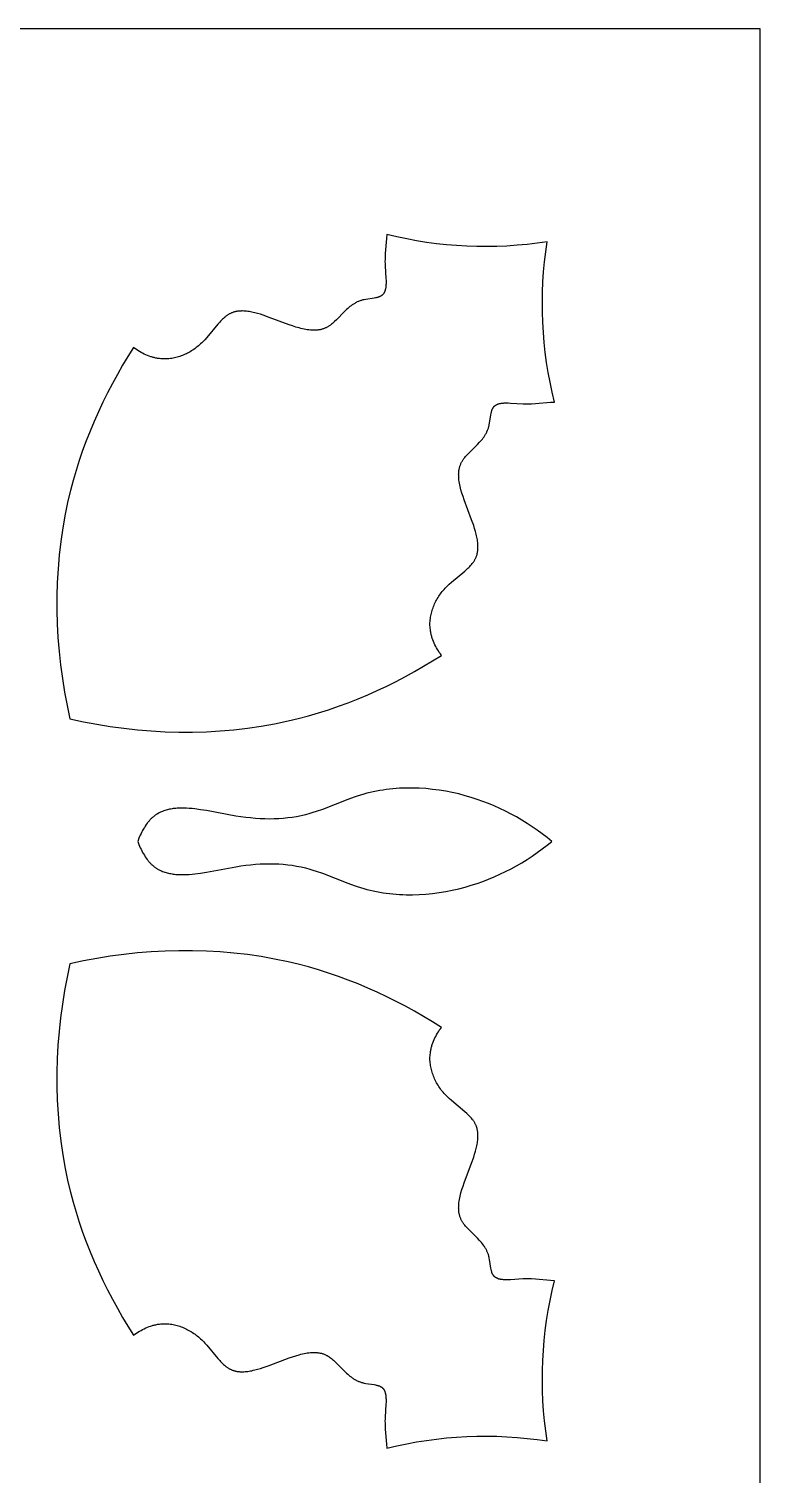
# Model space of a CAD drawing. Extents: x 198 to 1143, y 157 to 1987.
# Drawn here: x 1035.9 to 1142.6, y 1776.6 to 1987.4 of the extents above; entities that cross this region are included whole.
import ezdxf

# ---------------------------------------------------------------- set-up
doc = ezdxf.new("R2010")
doc.units = 0
doc.layers.get('0').update_dxf_attribs({"linetype": 'CONTINUOUS'})

msp = doc.modelspace()

# ---------------------------------------------------------------- linework, layer by layer
for points in [[(197.57, 156.9), (1142.56, 156.9), (1142.56, 1987.4), (197.57, 1987.4)], [(1051.78, 1868.89), (1051.96, 1868.43), (1052.06, 1868.2), (1052.16, 1867.97), (1052.27, 1867.74), (1052.38, 1867.52), (1052.5, 1867.29), (1052.62, 1867.07), (1052.75, 1866.86), (1052.88, 1866.65), (1053.02, 1866.45), (1053.16, 1866.25), (1053.24, 1866.15), (1053.31, 1866.06), (1053.39, 1865.97), (1053.46, 1865.87), (1053.54, 1865.79), (1053.62, 1865.7), (1053.7, 1865.62), (1053.79, 1865.54), (1053.85, 1865.47), (1053.92, 1865.41), (1053.99, 1865.36), (1054.06, 1865.3), (1054.12, 1865.24), (1054.19, 1865.19), (1054.26, 1865.13), (1054.34, 1865.08), (1054.41, 1865.03), (1054.48, 1864.98), (1054.55, 1864.94), (1054.63, 1864.89), (1054.7, 1864.85), (1054.78, 1864.8), (1054.93, 1864.72), (1055.09, 1864.65), (1055.25, 1864.57), (1055.41, 1864.51), (1055.57, 1864.45), (1055.74, 1864.39), (1055.91, 1864.34), (1056.08, 1864.29), (1056.26, 1864.25), (1056.43, 1864.21), (1056.61, 1864.18), (1056.79, 1864.15), (1056.97, 1864.12), (1057.16, 1864.1), (1057.34, 1864.08), (1057.53, 1864.07), (1057.72, 1864.06), (1057.92, 1864.05), (1058.11, 1864.04), (1058.5, 1864.05), (1058.9, 1864.06), (1059.3, 1864.08), (1059.71, 1864.12), (1060.12, 1864.16), (1060.96, 1864.27), (1061.81, 1864.4), (1066.07, 1865.19), (1066.81, 1865.3), (1067.53, 1865.4), (1068.24, 1865.48), (1068.94, 1865.54), (1069.64, 1865.59), (1070.33, 1865.62), (1071.01, 1865.63), (1071.68, 1865.62), (1072.35, 1865.59), (1073.01, 1865.55), (1073.67, 1865.48), (1074.32, 1865.4), (1074.96, 1865.29), (1075.6, 1865.16), (1076.24, 1865.01), (1076.88, 1864.84), (1077.34, 1864.7), (1077.8, 1864.55), (1078.72, 1864.23), (1082.41, 1862.78), (1083.34, 1862.45), (1083.81, 1862.29), (1084.29, 1862.14), (1084.75, 1862), (1085.21, 1861.88), (1085.68, 1861.76), (1086.14, 1861.66), (1086.61, 1861.56), (1087.09, 1861.48), (1087.56, 1861.4), (1088.04, 1861.33), (1088.51, 1861.27), (1088.99, 1861.22), (1089.47, 1861.18), (1089.95, 1861.15), (1090.43, 1861.12), (1090.92, 1861.11), (1091.4, 1861.1), (1091.88, 1861.11), (1092.85, 1861.14), (1093.81, 1861.2), (1094.78, 1861.29), (1095.74, 1861.42), (1096.7, 1861.58), (1097.65, 1861.76), (1098.6, 1861.98), (1099.53, 1862.23), (1100.4, 1862.48), (1101.27, 1862.76), (1102.12, 1863.06), (1102.96, 1863.38), (1103.79, 1863.73), (1104.62, 1864.1), (1105.43, 1864.49), (1106.23, 1864.9), (1107.02, 1865.33), (1107.79, 1865.78), (1108.56, 1866.25), (1109.31, 1866.74), (1110.04, 1867.25), (1110.77, 1867.78), (1111.48, 1868.33), (1112.17, 1868.89), (1111.48, 1869.45), (1110.77, 1870), (1110.04, 1870.52), (1109.31, 1871.03), (1108.56, 1871.52), (1107.79, 1872), (1107.02, 1872.45), (1106.23, 1872.88), (1105.43, 1873.29), (1104.62, 1873.68), (1103.79, 1874.05), (1102.96, 1874.4), (1102.12, 1874.72), (1101.27, 1875.02), (1100.4, 1875.3), (1099.53, 1875.55), (1098.6, 1875.8), (1097.65, 1876.01), (1096.7, 1876.2), (1095.74, 1876.36), (1094.78, 1876.48), (1093.81, 1876.58), (1092.85, 1876.64), (1091.88, 1876.67), (1091.4, 1876.67), (1090.92, 1876.67), (1090.43, 1876.65), (1089.95, 1876.63), (1089.47, 1876.6), (1088.99, 1876.56), (1088.51, 1876.51), (1088.04, 1876.45), (1087.56, 1876.38), (1087.09, 1876.3), (1086.61, 1876.22), (1086.14, 1876.12), (1085.68, 1876.02), (1085.21, 1875.9), (1084.75, 1875.78), (1084.29, 1875.64), (1083.81, 1875.49), (1083.34, 1875.33), (1082.41, 1874.99), (1078.72, 1873.55), (1077.8, 1873.23), (1077.34, 1873.08), (1076.88, 1872.94), (1076.24, 1872.77), (1075.6, 1872.62), (1074.96, 1872.49), (1074.32, 1872.38), (1073.67, 1872.3), (1073.01, 1872.23), (1072.35, 1872.18), (1071.68, 1872.16), (1071.01, 1872.15), (1070.33, 1872.16), (1069.64, 1872.19), (1068.94, 1872.24), (1068.24, 1872.3), (1067.53, 1872.38), (1066.81, 1872.48), (1066.07, 1872.59), (1061.81, 1873.37), (1060.96, 1873.51), (1060.12, 1873.62), (1059.71, 1873.66), (1059.3, 1873.7), (1058.9, 1873.72), (1058.5, 1873.73), (1058.11, 1873.73), (1057.92, 1873.73), (1057.72, 1873.72), (1057.53, 1873.71), (1057.34, 1873.7), (1057.16, 1873.68), (1056.97, 1873.66), (1056.79, 1873.63), (1056.61, 1873.6), (1056.43, 1873.57), (1056.26, 1873.53), (1056.08, 1873.49), (1055.91, 1873.44), (1055.74, 1873.39), (1055.57, 1873.33), (1055.41, 1873.27), (1055.25, 1873.2), (1055.09, 1873.13), (1054.93, 1873.06), (1054.78, 1872.97), (1054.7, 1872.93), (1054.63, 1872.89), (1054.55, 1872.84), (1054.48, 1872.79), (1054.41, 1872.75), (1054.34, 1872.7), (1054.26, 1872.64), (1054.19, 1872.59), (1054.12, 1872.54), (1054.06, 1872.48), (1053.99, 1872.42), (1053.92, 1872.36), (1053.85, 1872.3), (1053.79, 1872.24), (1053.7, 1872.16), (1053.62, 1872.08), (1053.54, 1871.99), (1053.46, 1871.9), (1053.39, 1871.81), (1053.31, 1871.72), (1053.24, 1871.63), (1053.16, 1871.53), (1053.02, 1871.33), (1052.88, 1871.13), (1052.75, 1870.92), (1052.62, 1870.7), (1052.5, 1870.48), (1052.38, 1870.26), (1052.27, 1870.04), (1052.16, 1869.81), (1052.06, 1869.58), (1051.96, 1869.35)]]:
    msp.add_lwpolyline(points, close=True)
for points in [[(1111.5, 1956.35, -0.099967), (1088.13, 1957.4), (1088.09, 1956.84), (1087.89, 1954.64), (1087.86, 1954.07), (1087.85, 1953.78), (1087.84, 1953.48), (1087.85, 1953.17), (1087.85, 1952.86), (1087.98, 1950.98), (1088, 1950.68), (1088, 1950.38), (1088, 1950.23), (1087.99, 1950.09), (1087.98, 1949.95), (1087.97, 1949.82), (1087.95, 1949.69), (1087.95, 1949.62), (1087.93, 1949.56), (1087.92, 1949.49), (1087.91, 1949.43), (1087.89, 1949.37), (1087.88, 1949.31), (1087.86, 1949.26), (1087.84, 1949.2), (1087.82, 1949.14), (1087.8, 1949.09), (1087.78, 1949.04), (1087.76, 1948.99), (1087.74, 1948.96), (1087.73, 1948.94), (1087.72, 1948.91), (1087.7, 1948.89), (1087.69, 1948.86), (1087.67, 1948.84), (1087.66, 1948.82), (1087.64, 1948.8), (1087.63, 1948.77), (1087.61, 1948.75), (1087.59, 1948.73), (1087.58, 1948.71), (1087.56, 1948.69), (1087.54, 1948.67), (1087.52, 1948.65), (1087.5, 1948.63), (1087.49, 1948.61), (1087.47, 1948.59), (1087.45, 1948.57), (1087.42, 1948.56), (1087.39, 1948.53), (1087.36, 1948.51), (1087.33, 1948.49), (1087.3, 1948.46), (1087.26, 1948.44), (1087.23, 1948.42), (1087.19, 1948.4), (1087.15, 1948.38), (1087.12, 1948.37), (1087.08, 1948.35), (1087.04, 1948.33), (1087, 1948.32), (1086.96, 1948.3), (1086.92, 1948.29), (1086.83, 1948.26), (1086.75, 1948.23), (1086.66, 1948.21), (1086.56, 1948.19), (1086.47, 1948.17), (1086.28, 1948.13), (1085.03, 1947.94), (1084.82, 1947.9), (1084.72, 1947.88), (1084.61, 1947.86), (1084.51, 1947.83), (1084.41, 1947.8), (1084.31, 1947.77), (1084.21, 1947.74), (1084.1, 1947.7), (1084, 1947.66), (1083.91, 1947.62), (1083.81, 1947.57), (1083.71, 1947.53), (1083.62, 1947.48), (1083.53, 1947.43), (1083.43, 1947.37), (1083.34, 1947.32), (1083.25, 1947.26), (1083.16, 1947.21), (1083.08, 1947.15), (1082.9, 1947.02), (1082.74, 1946.89), (1082.57, 1946.76), (1082.41, 1946.62), (1082.25, 1946.48), (1081.94, 1946.19), (1080.76, 1944.99), (1080.47, 1944.71), (1080.32, 1944.58), (1080.18, 1944.45), (1080.03, 1944.33), (1079.88, 1944.21), (1079.8, 1944.16), (1079.72, 1944.1), (1079.65, 1944.05), (1079.57, 1944), (1079.49, 1943.95), (1079.41, 1943.91), (1079.33, 1943.86), (1079.25, 1943.82), (1079.15, 1943.78), (1079.06, 1943.74), (1078.96, 1943.7), (1078.87, 1943.66), (1078.77, 1943.63), (1078.67, 1943.6), (1078.57, 1943.57), (1078.47, 1943.55), (1078.37, 1943.53), (1078.26, 1943.51), (1078.16, 1943.49), (1078.05, 1943.48), (1077.95, 1943.46), (1077.84, 1943.46), (1077.74, 1943.45), (1077.63, 1943.44), (1077.52, 1943.44), (1077.41, 1943.44), (1077.3, 1943.45), (1077.19, 1943.45), (1077.08, 1943.46), (1076.96, 1943.47), (1076.74, 1943.49), (1076.51, 1943.52), (1076.28, 1943.56), (1076.04, 1943.6), (1075.8, 1943.66), (1075.57, 1943.71), (1075.33, 1943.78), (1074.84, 1943.92), (1074.35, 1944.07), (1073.85, 1944.25), (1070.96, 1945.33), (1070.1, 1945.63), (1069.67, 1945.77), (1069.25, 1945.89), (1068.84, 1946), (1068.63, 1946.05), (1068.43, 1946.09), (1068.23, 1946.13), (1068.03, 1946.17), (1067.83, 1946.2), (1067.63, 1946.22), (1067.44, 1946.24), (1067.25, 1946.25), (1067.06, 1946.26), (1066.96, 1946.26), (1066.87, 1946.25), (1066.78, 1946.25), (1066.69, 1946.25), (1066.6, 1946.24), (1066.51, 1946.23), (1066.42, 1946.22), (1066.33, 1946.21), (1066.24, 1946.19), (1066.15, 1946.18), (1066.06, 1946.16), (1065.98, 1946.14), (1065.89, 1946.12), (1065.81, 1946.09), (1065.72, 1946.07), (1065.64, 1946.04), (1065.56, 1946.01), (1065.48, 1945.97), (1065.4, 1945.94), (1065.32, 1945.9), (1065.24, 1945.86), (1065.16, 1945.82), (1065.09, 1945.78), (1065.01, 1945.73), (1064.94, 1945.69), (1064.86, 1945.64), (1064.79, 1945.59), (1064.71, 1945.53), (1064.64, 1945.48), (1064.57, 1945.42), (1064.43, 1945.31), (1064.29, 1945.18), (1064.15, 1945.05), (1064.01, 1944.92), (1063.87, 1944.78), (1063.74, 1944.64), (1063.47, 1944.34), (1061.85, 1942.39), (1061.57, 1942.07), (1061.42, 1941.91), (1061.27, 1941.76), (1061.12, 1941.6), (1060.96, 1941.46), (1060.8, 1941.31), (1060.64, 1941.17), (1060.47, 1941.04), (1060.31, 1940.91), (1060.14, 1940.78), (1059.96, 1940.66), (1059.79, 1940.54), (1059.61, 1940.43), (1059.43, 1940.32), (1059.25, 1940.22), (1059.06, 1940.12), (1058.88, 1940.02), (1058.69, 1939.94), (1058.5, 1939.85), (1058.31, 1939.77), (1058.11, 1939.7), (1057.92, 1939.63), (1057.72, 1939.57), (1057.53, 1939.51), (1057.33, 1939.46), (1057.13, 1939.41), (1056.93, 1939.37), (1056.74, 1939.34), (1056.54, 1939.31), (1056.34, 1939.29), (1056.14, 1939.27), (1055.93, 1939.26), (1055.73, 1939.26), (1055.53, 1939.26), (1055.33, 1939.27), (1055.13, 1939.28), (1054.94, 1939.31), (1054.81, 1939.32), (1054.68, 1939.34), (1054.56, 1939.36), (1054.43, 1939.39), (1054.3, 1939.42), (1054.18, 1939.45), (1054.05, 1939.48), (1053.93, 1939.51), (1053.8, 1939.55), (1053.68, 1939.59), (1053.44, 1939.67), (1053.19, 1939.77), (1052.95, 1939.87), (1052.72, 1939.98), (1052.49, 1940.09), (1052.26, 1940.22), (1052.03, 1940.35), (1051.81, 1940.48), (1051.59, 1940.62), (1051.38, 1940.77), (1051.17, 1940.92), (1050.36, 1939.63), (1049.58, 1938.33), (1048.82, 1937), (1048.09, 1935.67), (1047.38, 1934.31), (1046.7, 1932.94), (1046.05, 1931.56), (1045.43, 1930.16), (1044.84, 1928.75), (1044.28, 1927.33), (1043.75, 1925.9), (1043.25, 1924.45), (1042.79, 1922.99), (1042.36, 1921.52), (1041.97, 1920.05), (1041.61, 1918.56), (1041.2, 1916.6), (1040.85, 1914.63), (1040.56, 1912.64), (1040.33, 1910.65), (1040.16, 1908.65), (1040.04, 1906.65), (1039.99, 1904.64), (1039.99, 1902.63), (1040.04, 1900.62), (1040.15, 1898.61), (1040.32, 1896.61), (1040.53, 1894.62), (1040.8, 1892.63), (1041.12, 1890.66), (1041.48, 1888.7), (1041.9, 1886.75), (1043.85, 1886.33), (1045.81, 1885.97), (1047.78, 1885.65), (1049.77, 1885.38), (1051.76, 1885.17), (1053.76, 1885), (1055.77, 1884.89), (1057.78, 1884.84), (1059.79, 1884.84), (1061.8, 1884.89), (1063.8, 1885.01), (1065.8, 1885.18), (1067.79, 1885.41), (1069.78, 1885.7), (1071.75, 1886.05), (1073.71, 1886.46), (1075.2, 1886.82), (1076.68, 1887.21), (1078.14, 1887.64), (1079.6, 1888.1), (1081.05, 1888.6), (1082.48, 1889.12), (1083.91, 1889.69), (1085.32, 1890.28), (1086.71, 1890.9), (1088.1, 1891.55), (1089.46, 1892.23), (1090.82, 1892.93), (1092.16, 1893.67), (1093.48, 1894.43), (1094.78, 1895.21), (1096.07, 1896.02), (1095.92, 1896.23), (1095.77, 1896.44), (1095.63, 1896.66), (1095.5, 1896.88), (1095.37, 1897.1), (1095.25, 1897.33), (1095.13, 1897.57), (1095.02, 1897.8), (1094.92, 1898.04), (1094.83, 1898.28), (1094.74, 1898.53), (1094.7, 1898.65), (1094.67, 1898.78), (1094.63, 1898.9), (1094.6, 1899.03), (1094.57, 1899.15), (1094.54, 1899.28), (1094.52, 1899.4), (1094.49, 1899.53), (1094.47, 1899.66), (1094.46, 1899.78), (1094.44, 1899.98), (1094.42, 1900.18), (1094.41, 1900.38), (1094.41, 1900.58), (1094.41, 1900.78), (1094.42, 1900.98), (1094.44, 1901.18), (1094.46, 1901.38), (1094.49, 1901.58), (1094.53, 1901.78), (1094.57, 1901.98), (1094.61, 1902.18), (1094.66, 1902.38), (1094.72, 1902.57), (1094.78, 1902.77), (1094.85, 1902.96), (1094.92, 1903.15), (1095, 1903.35), (1095.09, 1903.54), (1095.18, 1903.72), (1095.27, 1903.91), (1095.37, 1904.09), (1095.47, 1904.28), (1095.58, 1904.46), (1095.69, 1904.64), (1095.81, 1904.81), (1095.93, 1904.98), (1096.06, 1905.15), (1096.19, 1905.32), (1096.33, 1905.49), (1096.46, 1905.65), (1096.61, 1905.81), (1096.76, 1905.96), (1096.91, 1906.12), (1097.06, 1906.27), (1097.22, 1906.41), (1097.54, 1906.7), (1099.49, 1908.32), (1099.79, 1908.59), (1099.93, 1908.72), (1100.07, 1908.86), (1100.21, 1908.99), (1100.33, 1909.13), (1100.46, 1909.27), (1100.57, 1909.42), (1100.63, 1909.49), (1100.69, 1909.56), (1100.74, 1909.64), (1100.79, 1909.71), (1100.84, 1909.78), (1100.89, 1909.86), (1100.93, 1909.94), (1100.97, 1910.01), (1101.02, 1910.09), (1101.05, 1910.17), (1101.09, 1910.25), (1101.13, 1910.33), (1101.16, 1910.41), (1101.19, 1910.49), (1101.22, 1910.57), (1101.25, 1910.66), (1101.27, 1910.74), (1101.29, 1910.83), (1101.31, 1910.91), (1101.33, 1911), (1101.35, 1911.09), (1101.36, 1911.17), (1101.37, 1911.26), (1101.38, 1911.35), (1101.39, 1911.44), (1101.4, 1911.53), (1101.4, 1911.63), (1101.41, 1911.72), (1101.41, 1911.81), (1101.41, 1911.91), (1101.4, 1912.1), (1101.39, 1912.29), (1101.37, 1912.48), (1101.35, 1912.68), (1101.32, 1912.88), (1101.29, 1913.08), (1101.25, 1913.28), (1101.2, 1913.48), (1101.15, 1913.69), (1101.05, 1914.1), (1100.92, 1914.52), (1100.79, 1914.95), (1100.48, 1915.81), (1099.4, 1918.7), (1099.23, 1919.19), (1099.07, 1919.69), (1098.93, 1920.17), (1098.86, 1920.41), (1098.81, 1920.65), (1098.76, 1920.89), (1098.71, 1921.12), (1098.67, 1921.36), (1098.64, 1921.58), (1098.62, 1921.81), (1098.61, 1921.92), (1098.6, 1922.04), (1098.6, 1922.15), (1098.6, 1922.26), (1098.59, 1922.37), (1098.6, 1922.48), (1098.6, 1922.58), (1098.61, 1922.69), (1098.62, 1922.8), (1098.63, 1922.9), (1098.64, 1923.01), (1098.66, 1923.11), (1098.68, 1923.21), (1098.7, 1923.32), (1098.72, 1923.42), (1098.75, 1923.52), (1098.78, 1923.62), (1098.81, 1923.71), (1098.85, 1923.81), (1098.89, 1923.91), (1098.93, 1924), (1098.98, 1924.1), (1099.02, 1924.18), (1099.06, 1924.26), (1099.11, 1924.34), (1099.15, 1924.42), (1099.2, 1924.49), (1099.26, 1924.57), (1099.31, 1924.65), (1099.37, 1924.72), (1099.48, 1924.88), (1099.6, 1925.02), (1099.73, 1925.17), (1099.87, 1925.32), (1100.15, 1925.61), (1101.34, 1926.79), (1101.63, 1927.1), (1101.77, 1927.26), (1101.91, 1927.42), (1102.05, 1927.58), (1102.18, 1927.75), (1102.3, 1927.92), (1102.36, 1928.01), (1102.42, 1928.1), (1102.47, 1928.19), (1102.53, 1928.28), (1102.58, 1928.37), (1102.63, 1928.47), (1102.68, 1928.56), (1102.72, 1928.66), (1102.77, 1928.75), (1102.81, 1928.85), (1102.85, 1928.95), (1102.89, 1929.05), (1102.92, 1929.16), (1102.96, 1929.26), (1102.98, 1929.36), (1103.01, 1929.46), (1103.03, 1929.57), (1103.06, 1929.67), (1103.1, 1929.88), (1103.28, 1931.13), (1103.32, 1931.32), (1103.34, 1931.41), (1103.36, 1931.5), (1103.39, 1931.59), (1103.41, 1931.68), (1103.44, 1931.77), (1103.45, 1931.81), (1103.47, 1931.85), (1103.49, 1931.89), (1103.5, 1931.93), (1103.52, 1931.97), (1103.54, 1932), (1103.56, 1932.04), (1103.57, 1932.08), (1103.6, 1932.11), (1103.62, 1932.14), (1103.64, 1932.18), (1103.66, 1932.21), (1103.68, 1932.24), (1103.71, 1932.27), (1103.73, 1932.29), (1103.74, 1932.31), (1103.76, 1932.33), (1103.78, 1932.35), (1103.8, 1932.37), (1103.82, 1932.39), (1103.84, 1932.41), (1103.86, 1932.43), (1103.88, 1932.44), (1103.9, 1932.46), (1103.93, 1932.48), (1103.95, 1932.49), (1103.97, 1932.51), (1103.99, 1932.52), (1104.02, 1932.54), (1104.04, 1932.55), (1104.06, 1932.56), (1104.09, 1932.58), (1104.11, 1932.59), (1104.14, 1932.6), (1104.19, 1932.63), (1104.24, 1932.65), (1104.3, 1932.67), (1104.35, 1932.69), (1104.41, 1932.71), (1104.47, 1932.73), (1104.53, 1932.74), (1104.59, 1932.76), (1104.65, 1932.77), (1104.71, 1932.78), (1104.77, 1932.79), (1104.84, 1932.8), (1104.97, 1932.82), (1105.11, 1932.83), (1105.24, 1932.84), (1105.39, 1932.85), (1105.53, 1932.85), (1105.83, 1932.85), (1106.14, 1932.83), (1108.01, 1932.7), (1108.33, 1932.69), (1108.63, 1932.69), (1108.93, 1932.7), (1109.23, 1932.71), (1109.8, 1932.74), (1112, 1932.94), (1112.56, 1932.97, -0.099967)], [(1111.5, 1781.43, -0.099967), (1112.56, 1804.8), (1112, 1804.84), (1109.8, 1805.04), (1109.23, 1805.07), (1108.93, 1805.08), (1108.63, 1805.09), (1108.33, 1805.09), (1108.01, 1805.08), (1106.14, 1804.95), (1105.83, 1804.93), (1105.53, 1804.93), (1105.39, 1804.93), (1105.24, 1804.94), (1105.11, 1804.95), (1104.97, 1804.96), (1104.84, 1804.98), (1104.77, 1804.99), (1104.71, 1805), (1104.65, 1805.01), (1104.59, 1805.02), (1104.53, 1805.04), (1104.47, 1805.05), (1104.41, 1805.07), (1104.35, 1805.09), (1104.3, 1805.11), (1104.24, 1805.13), (1104.19, 1805.15), (1104.14, 1805.18), (1104.11, 1805.19), (1104.09, 1805.2), (1104.06, 1805.21), (1104.04, 1805.23), (1104.02, 1805.24), (1103.99, 1805.26), (1103.97, 1805.27), (1103.95, 1805.29), (1103.93, 1805.3), (1103.9, 1805.32), (1103.88, 1805.34), (1103.86, 1805.35), (1103.84, 1805.37), (1103.82, 1805.39), (1103.8, 1805.41), (1103.78, 1805.43), (1103.76, 1805.45), (1103.74, 1805.47), (1103.73, 1805.49), (1103.71, 1805.51), (1103.68, 1805.54), (1103.66, 1805.57), (1103.64, 1805.6), (1103.62, 1805.63), (1103.6, 1805.67), (1103.57, 1805.7), (1103.56, 1805.74), (1103.54, 1805.78), (1103.52, 1805.81), (1103.5, 1805.85), (1103.49, 1805.89), (1103.47, 1805.93), (1103.45, 1805.97), (1103.44, 1806.01), (1103.41, 1806.1), (1103.39, 1806.18), (1103.36, 1806.27), (1103.34, 1806.37), (1103.32, 1806.46), (1103.28, 1806.65), (1103.1, 1807.9), (1103.06, 1808.11), (1103.03, 1808.21), (1103.01, 1808.32), (1102.98, 1808.42), (1102.96, 1808.52), (1102.92, 1808.62), (1102.89, 1808.73), (1102.85, 1808.83), (1102.81, 1808.93), (1102.77, 1809.02), (1102.72, 1809.12), (1102.68, 1809.22), (1102.63, 1809.31), (1102.58, 1809.41), (1102.53, 1809.5), (1102.47, 1809.59), (1102.42, 1809.68), (1102.36, 1809.77), (1102.3, 1809.85), (1102.18, 1810.03), (1102.05, 1810.19), (1101.91, 1810.36), (1101.77, 1810.52), (1101.63, 1810.68), (1101.34, 1810.99), (1100.15, 1812.17), (1099.87, 1812.46), (1099.73, 1812.61), (1099.6, 1812.75), (1099.48, 1812.9), (1099.37, 1813.05), (1099.31, 1813.13), (1099.26, 1813.21), (1099.2, 1813.29), (1099.15, 1813.36), (1099.11, 1813.44), (1099.06, 1813.52), (1099.02, 1813.6), (1098.98, 1813.68), (1098.93, 1813.78), (1098.89, 1813.87), (1098.85, 1813.97), (1098.81, 1814.06), (1098.78, 1814.16), (1098.75, 1814.26), (1098.72, 1814.36), (1098.7, 1814.46), (1098.68, 1814.57), (1098.66, 1814.67), (1098.64, 1814.77), (1098.63, 1814.88), (1098.62, 1814.98), (1098.61, 1815.09), (1098.6, 1815.2), (1098.6, 1815.3), (1098.59, 1815.41), (1098.6, 1815.52), (1098.6, 1815.63), (1098.6, 1815.74), (1098.61, 1815.85), (1098.62, 1815.97), (1098.64, 1816.19), (1098.67, 1816.42), (1098.71, 1816.66), (1098.76, 1816.89), (1098.81, 1817.13), (1098.86, 1817.36), (1098.93, 1817.61), (1099.07, 1818.09), (1099.23, 1818.58), (1099.4, 1819.08), (1100.48, 1821.97), (1100.79, 1822.83), (1100.92, 1823.26), (1101.05, 1823.68), (1101.15, 1824.09), (1101.2, 1824.3), (1101.25, 1824.5), (1101.29, 1824.7), (1101.32, 1824.9), (1101.35, 1825.1), (1101.37, 1825.3), (1101.39, 1825.49), (1101.4, 1825.68), (1101.41, 1825.87), (1101.41, 1825.97), (1101.41, 1826.06), (1101.4, 1826.15), (1101.4, 1826.24), (1101.39, 1826.33), (1101.38, 1826.43), (1101.37, 1826.52), (1101.36, 1826.6), (1101.35, 1826.69), (1101.33, 1826.78), (1101.31, 1826.87), (1101.29, 1826.95), (1101.27, 1827.04), (1101.25, 1827.12), (1101.22, 1827.21), (1101.19, 1827.29), (1101.16, 1827.37), (1101.13, 1827.45), (1101.09, 1827.53), (1101.05, 1827.61), (1101.02, 1827.69), (1100.97, 1827.77), (1100.93, 1827.84), (1100.89, 1827.92), (1100.84, 1827.99), (1100.79, 1828.07), (1100.74, 1828.14), (1100.69, 1828.22), (1100.63, 1828.29), (1100.57, 1828.36), (1100.46, 1828.5), (1100.33, 1828.64), (1100.21, 1828.78), (1100.07, 1828.92), (1099.93, 1829.06), (1099.79, 1829.19), (1099.49, 1829.46), (1097.54, 1831.08), (1097.22, 1831.37), (1097.06, 1831.51), (1096.91, 1831.66), (1096.76, 1831.81), (1096.61, 1831.97), (1096.46, 1832.13), (1096.33, 1832.29), (1096.19, 1832.46), (1096.06, 1832.62), (1095.93, 1832.79), (1095.81, 1832.97), (1095.69, 1833.14), (1095.58, 1833.32), (1095.47, 1833.5), (1095.37, 1833.68), (1095.27, 1833.87), (1095.18, 1834.05), (1095.09, 1834.24), (1095, 1834.43), (1094.92, 1834.62), (1094.85, 1834.82), (1094.78, 1835.01), (1094.72, 1835.21), (1094.66, 1835.4), (1094.61, 1835.6), (1094.57, 1835.8), (1094.53, 1836), (1094.49, 1836.2), (1094.46, 1836.4), (1094.44, 1836.6), (1094.42, 1836.8), (1094.41, 1837), (1094.41, 1837.2), (1094.41, 1837.4), (1094.42, 1837.6), (1094.44, 1837.8), (1094.46, 1837.99), (1094.47, 1838.12), (1094.49, 1838.25), (1094.52, 1838.37), (1094.54, 1838.5), (1094.57, 1838.63), (1094.6, 1838.75), (1094.63, 1838.88), (1094.67, 1839), (1094.7, 1839.13), (1094.74, 1839.25), (1094.83, 1839.49), (1094.92, 1839.74), (1095.02, 1839.98), (1095.13, 1840.21), (1095.25, 1840.45), (1095.37, 1840.67), (1095.5, 1840.9), (1095.63, 1841.12), (1095.77, 1841.34), (1095.92, 1841.55), (1096.07, 1841.76), (1094.78, 1842.57), (1093.48, 1843.35), (1092.16, 1844.11), (1090.82, 1844.85), (1089.46, 1845.55), (1088.1, 1846.23), (1086.71, 1846.88), (1085.32, 1847.5), (1083.91, 1848.09), (1082.48, 1848.65), (1081.05, 1849.18), (1079.6, 1849.68), (1078.14, 1850.14), (1076.68, 1850.57), (1075.2, 1850.96), (1073.71, 1851.32), (1071.75, 1851.73), (1069.78, 1852.08), (1067.79, 1852.37), (1065.8, 1852.6), (1063.8, 1852.77), (1061.8, 1852.89), (1059.79, 1852.94), (1057.78, 1852.94), (1055.77, 1852.89), (1053.76, 1852.78), (1051.76, 1852.61), (1049.77, 1852.4), (1047.78, 1852.13), (1045.81, 1851.81), (1043.85, 1851.45), (1041.9, 1851.03), (1041.48, 1849.08), (1041.12, 1847.12), (1040.8, 1845.15), (1040.53, 1843.16), (1040.32, 1841.17), (1040.15, 1839.17), (1040.04, 1837.16), (1039.99, 1835.15), (1039.99, 1833.14), (1040.04, 1831.13), (1040.16, 1829.13), (1040.33, 1827.13), (1040.56, 1825.14), (1040.85, 1823.15), (1041.2, 1821.18), (1041.61, 1819.22), (1041.97, 1817.73), (1042.36, 1816.25), (1042.79, 1814.79), (1043.25, 1813.33), (1043.75, 1811.88), (1044.28, 1810.45), (1044.84, 1809.02), (1045.43, 1807.61), (1046.05, 1806.22), (1046.7, 1804.84), (1047.38, 1803.47), (1048.09, 1802.11), (1048.82, 1800.78), (1049.58, 1799.45), (1050.36, 1798.15), (1051.17, 1796.86), (1051.38, 1797.01), (1051.59, 1797.16), (1051.81, 1797.3), (1052.03, 1797.43), (1052.26, 1797.56), (1052.49, 1797.68), (1052.72, 1797.8), (1052.95, 1797.91), (1053.19, 1798.01), (1053.44, 1798.1), (1053.68, 1798.19), (1053.8, 1798.23), (1053.93, 1798.27), (1054.05, 1798.3), (1054.18, 1798.33), (1054.3, 1798.36), (1054.43, 1798.39), (1054.56, 1798.41), (1054.68, 1798.44), (1054.81, 1798.46), (1054.94, 1798.47), (1055.13, 1798.49), (1055.33, 1798.51), (1055.53, 1798.52), (1055.73, 1798.52), (1055.93, 1798.52), (1056.14, 1798.51), (1056.34, 1798.49), (1056.54, 1798.47), (1056.74, 1798.44), (1056.93, 1798.4), (1057.13, 1798.36), (1057.33, 1798.32), (1057.53, 1798.27), (1057.72, 1798.21), (1057.92, 1798.15), (1058.11, 1798.08), (1058.31, 1798.01), (1058.5, 1797.93), (1058.69, 1797.84), (1058.88, 1797.75), (1059.06, 1797.66), (1059.25, 1797.56), (1059.43, 1797.46), (1059.61, 1797.35), (1059.79, 1797.24), (1059.96, 1797.12), (1060.14, 1797), (1060.31, 1796.87), (1060.47, 1796.74), (1060.64, 1796.6), (1060.8, 1796.47), (1060.96, 1796.32), (1061.12, 1796.17), (1061.27, 1796.02), (1061.42, 1795.87), (1061.57, 1795.71), (1061.85, 1795.39), (1063.47, 1793.44), (1063.74, 1793.14), (1063.87, 1793), (1064.01, 1792.86), (1064.15, 1792.73), (1064.29, 1792.6), (1064.43, 1792.47), (1064.57, 1792.36), (1064.64, 1792.3), (1064.71, 1792.25), (1064.79, 1792.19), (1064.86, 1792.14), (1064.94, 1792.09), (1065.01, 1792.05), (1065.09, 1792), (1065.16, 1791.96), (1065.24, 1791.92), (1065.32, 1791.88), (1065.4, 1791.84), (1065.48, 1791.8), (1065.56, 1791.77), (1065.64, 1791.74), (1065.72, 1791.71), (1065.81, 1791.69), (1065.89, 1791.66), (1065.98, 1791.64), (1066.06, 1791.62), (1066.15, 1791.6), (1066.24, 1791.58), (1066.33, 1791.57), (1066.42, 1791.56), (1066.51, 1791.55), (1066.6, 1791.54), (1066.69, 1791.53), (1066.78, 1791.53), (1066.87, 1791.52), (1066.96, 1791.52), (1067.06, 1791.52), (1067.25, 1791.53), (1067.44, 1791.54), (1067.63, 1791.56), (1067.83, 1791.58), (1068.03, 1791.61), (1068.23, 1791.64), (1068.43, 1791.68), (1068.63, 1791.73), (1068.84, 1791.78), (1069.25, 1791.89), (1069.67, 1792.01), (1070.1, 1792.15), (1070.96, 1792.45), (1073.85, 1793.53), (1074.35, 1793.7), (1074.84, 1793.86), (1075.33, 1794), (1075.57, 1794.07), (1075.8, 1794.12), (1076.04, 1794.17), (1076.28, 1794.22), (1076.51, 1794.26), (1076.74, 1794.29), (1076.96, 1794.31), (1077.08, 1794.32), (1077.19, 1794.33), (1077.3, 1794.33), (1077.41, 1794.34), (1077.52, 1794.34), (1077.63, 1794.33), (1077.74, 1794.33), (1077.84, 1794.32), (1077.95, 1794.31), (1078.05, 1794.3), (1078.16, 1794.29), (1078.26, 1794.27), (1078.37, 1794.25), (1078.47, 1794.23), (1078.57, 1794.21), (1078.67, 1794.18), (1078.77, 1794.15), (1078.87, 1794.12), (1078.96, 1794.08), (1079.06, 1794.04), (1079.15, 1794), (1079.25, 1793.96), (1079.33, 1793.91), (1079.41, 1793.87), (1079.49, 1793.82), (1079.57, 1793.78), (1079.65, 1793.73), (1079.72, 1793.67), (1079.8, 1793.62), (1079.88, 1793.56), (1080.03, 1793.45), (1080.18, 1793.33), (1080.32, 1793.2), (1080.47, 1793.06), (1080.76, 1792.78), (1081.94, 1791.59), (1082.25, 1791.3), (1082.41, 1791.16), (1082.57, 1791.02), (1082.74, 1790.88), (1082.9, 1790.76), (1083.08, 1790.63), (1083.16, 1790.57), (1083.25, 1790.51), (1083.34, 1790.46), (1083.43, 1790.4), (1083.53, 1790.35), (1083.62, 1790.3), (1083.71, 1790.25), (1083.81, 1790.21), (1083.91, 1790.16), (1084, 1790.12), (1084.1, 1790.08), (1084.21, 1790.04), (1084.31, 1790.01), (1084.41, 1789.97), (1084.51, 1789.95), (1084.61, 1789.92), (1084.72, 1789.9), (1084.82, 1789.87), (1085.03, 1789.83), (1086.28, 1789.65), (1086.47, 1789.61), (1086.56, 1789.59), (1086.66, 1789.57), (1086.75, 1789.54), (1086.83, 1789.52), (1086.92, 1789.49), (1086.96, 1789.48), (1087, 1789.46), (1087.04, 1789.45), (1087.08, 1789.43), (1087.12, 1789.41), (1087.15, 1789.39), (1087.19, 1789.37), (1087.23, 1789.36), (1087.26, 1789.34), (1087.3, 1789.31), (1087.33, 1789.29), (1087.36, 1789.27), (1087.39, 1789.25), (1087.42, 1789.22), (1087.45, 1789.2), (1087.47, 1789.19), (1087.49, 1789.17), (1087.5, 1789.15), (1087.52, 1789.13), (1087.54, 1789.11), (1087.56, 1789.09), (1087.58, 1789.07), (1087.59, 1789.05), (1087.61, 1789.03), (1087.63, 1789.01), (1087.64, 1788.98), (1087.66, 1788.96), (1087.67, 1788.94), (1087.69, 1788.91), (1087.7, 1788.89), (1087.72, 1788.87), (1087.73, 1788.84), (1087.74, 1788.82), (1087.76, 1788.79), (1087.78, 1788.74), (1087.8, 1788.69), (1087.82, 1788.63), (1087.84, 1788.58), (1087.86, 1788.52), (1087.88, 1788.46), (1087.89, 1788.41), (1087.91, 1788.35), (1087.92, 1788.28), (1087.93, 1788.22), (1087.95, 1788.16), (1087.95, 1788.09), (1087.97, 1787.96), (1087.98, 1787.83), (1087.99, 1787.69), (1088, 1787.54), (1088, 1787.4), (1088, 1787.1), (1087.98, 1786.79), (1087.85, 1784.92), (1087.85, 1784.6), (1087.84, 1784.3), (1087.85, 1784), (1087.86, 1783.7), (1087.89, 1783.13), (1088.09, 1780.94), (1088.13, 1780.37, -0.099967)]]:
    msp.add_lwpolyline(points, format="xyb", close=True)

doc.saveas('drawing.dxf')
